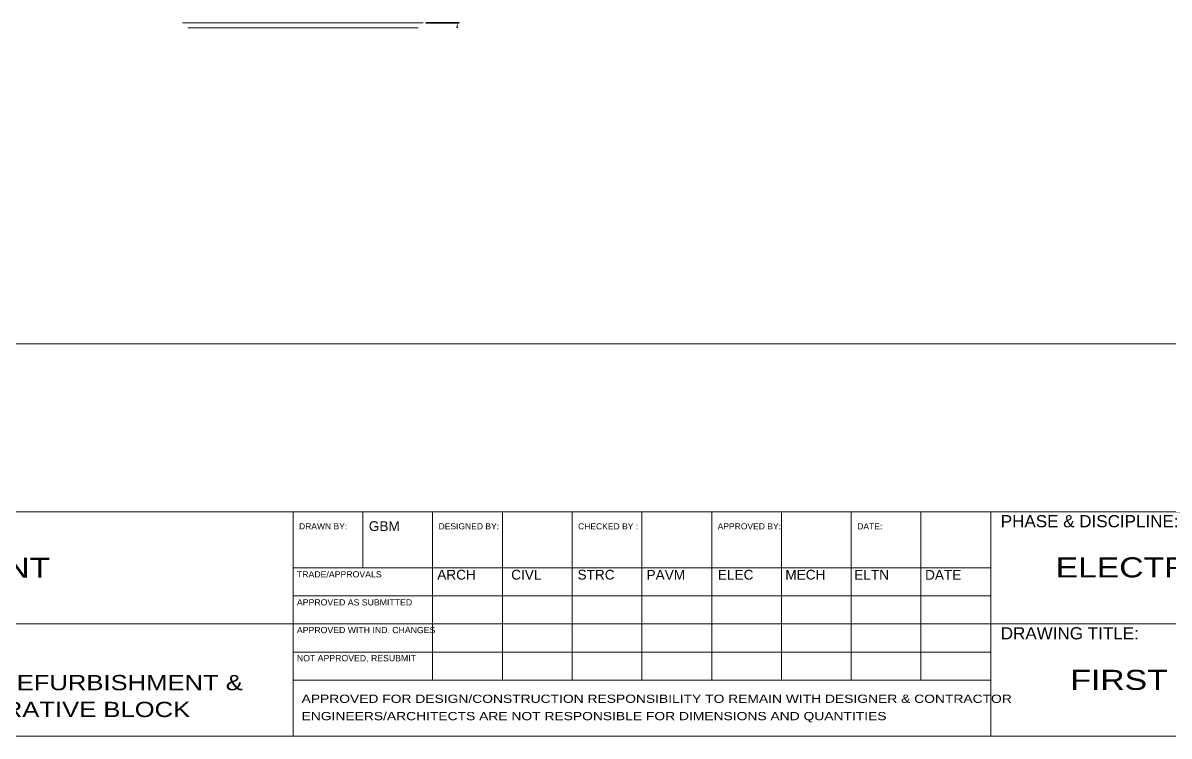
# Model space of a CAD drawing. Extents: x -178977 to 231842, y -29287 to 19916.
# Drawn here: x 10187 to 33048, y -29287 to -15060 of the extents above; entities that cross this region are included whole.
import ezdxf

# ---------------------------------------------------------------- set-up
doc = ezdxf.new("R2010")
doc.units = 0
doc.header["$LTSCALE"] = 0.25
doc.linetypes.add('DASHDOT', pattern=[25.4, 12.7, -6.35, 0, -6.35])
for name, color, linetype, lineweight in [('01-First Floor-FUR$0$Aluminum', 251, 'Continuous', 5), ('01-First Floor-FUR$0$Frame', 252, 'Continuous', 9), ('E-LITE-CLNG-CNDT', 6, 'DASHDOT', 35)]:
    doc.layers.add(name, color=color, linetype=linetype, lineweight=lineweight)
doc.styles.add('01-First Floor-FUR$0$MARI3', font='arial.ttf', dxfattribs={"width": 1.2})
doc.styles.add('01-First Floor-FUR$0$TTLB-A0-JeddahDP$0$Standard', font='txt_____.ttf')
doc.styles.add('01-First Floor-FUR$0$TTLB-A0-JeddahDP$0$swis721', font='swiss.ttf')

# ---------------------------------------------------------------- blocks, each defined once
blk = doc.blocks.new('01-First Floor-FUR')
at = {"linetype": 'Continuous'}
blk.add_line((18223, -15060), (18890, -15060), dxfattribs=at)
blk.add_solid([(18833, -15160), (18866, -15160), (18850, -15060)])
at = {"layer": '01-First Floor-FUR$0$Aluminum'}
for p, q in [((18173, -15060), (13373, -15060)), ((18073, -15160), (13473, -15160))]:
    blk.add_line(p, q, dxfattribs=at)
at = {"layer": '01-First Floor-FUR$0$Frame'}
for p, q in [((57327, -21462, 0), (-12260, -21462, 0)), ((57327, -24815, 0), (-12260, -24815, 0)), ((15575, -24815, 0), (15575, -29287, 0)), ((16967, -24815, 0), (16967, -25933, 0)), ((18358, -24815, 0), (18358, -28169, 0)), ((19750, -24815, 0), (19750, -28169, 0)), ((21142, -24815, 0), (21142, -28169, 0)), ((22533, -24815, 0), (22533, -28169, 0)), ((23925, -24815, 0), (23925, -28169, 0)), ((25317, -24815, 0), (25317, -28169, 0)), ((26708, -24815, 0), (26708, -28169, 0)), ((28100, -24815, 0), (28100, -28169, 0)), ((29493, -24815, 0), (29493, -29287, 0)), ((29493, -25933, 0), (15575, -25933, 0)), ((29493, -26492, 0), (15575, -26492, 0)), ((15575, -27051, 0), (1658, -27051, 0)), ((29493, -27051, 0), (15575, -27051, 0)), ((57327, -27051, 0), (29493, -27051, 0)), ((29493, -27610, 0), (15575, -27610, 0)), ((29493, -28169, 0), (15575, -28169, 0)), ((-12260, -29287, 0), (57327, -29287, 0))]:
    blk.add_line(p, q, dxfattribs=at)
at = {"layer": '01-First Floor-FUR$0$Frame', "width": 1.2}
for s, height, style, p in [('EDO STATE GOVERNMENT', 400.79, '01-First Floor-FUR$0$MARI3', (1922, -26130, 0)), ('ELECTRICAL ', 400.79, '01-First Floor-FUR$0$MARI3', (30785, -26122, 1)), ('STELLA OBASANJO HOSPITAL  REFURBISHMENT &', 304.6, '01-First Floor-FUR$0$MARI3', (1920, -28373, 0)), ('FIRST FLOOR LAYOUT', 400.79, '01-First Floor-FUR$0$MARI3', (31080, -28366, 0)), ('APPROVED FOR DESIGN/CONSTRUCTION RESPONSIBILITY TO REMAIN WITH DESIGNER & CONTRACTOR', 164.62, '01-First Floor-FUR$0$TTLB-A0-JeddahDP$0$swis721', (15745, -28625, 0)), ('ADDITION OF O.P.D & ADMINISTRATIVE BLOCK', 304.6, '01-First Floor-FUR$0$MARI3', (1920, -28908, 0)), ('ENGINEERS/ARCHITECTS ARE NOT RESPONSIBLE FOR DIMENSIONS AND QUANTITIES', 164.62, '01-First Floor-FUR$0$TTLB-A0-JeddahDP$0$swis721', (15745, -28971, 0))]:
    blk.add_text(s, height=height, dxfattribs=dict(at, style=style)).set_placement(p)
at = {"layer": '01-First Floor-FUR$0$Frame'}
for s, insert, char_height, width, attachment_point, style in [('PHASE & DISCIPLINE:', (29691, -24879, 0), 243.01, 5832.34, 1, '01-First Floor-FUR$0$TTLB-A0-JeddahDP$0$swis721'), ('{\\fArial|b0|i0|c0|p34;DRAWN BY:}', (15694, -25102, 0), 121.51, 1600.19, 4, '01-First Floor-FUR$0$TTLB-A0-JeddahDP$0$Standard'), ('{\\fArial|b0|i0|c0|p34;DESIGNED BY:}', (18477, -25103, 0), 121.51, 2567.61, 4, '01-First Floor-FUR$0$TTLB-A0-JeddahDP$0$Standard'), ('{\\fArial|b0|i0|c0|p34;CHECKED BY :}', (21260, -25104, 0), 121.51, 1721.91, 4, '01-First Floor-FUR$0$TTLB-A0-JeddahDP$0$Standard'), ('{\\fArial|b0|i0|c0|p34;APPROVED BY:}', (24044, -25104, 0), 121.51, 1484.97, 4, '01-First Floor-FUR$0$TTLB-A0-JeddahDP$0$Standard'), ('{\\fArial|b0|i0|c0|p34;DATE:}', (26829, -25103, 0), 121.51, 1849.49, 4, '01-First Floor-FUR$0$TTLB-A0-JeddahDP$0$Standard'), ('DRAWING TITLE:', (29691, -27115, 0), 243.01, 5832.34, 1, '01-First Floor-FUR$0$TTLB-A0-JeddahDP$0$swis721')]:
    blk.add_mtext(s, dxfattribs=dict(at, insert=insert, char_height=char_height, width=width, attachment_point=attachment_point, style=style))
at = {"layer": '01-First Floor-FUR$0$Frame', "style": '01-First Floor-FUR$0$TTLB-A0-JeddahDP$0$swis721'}
for s, insert, char_height, attachment_point in [('GBM', (17395, -25199, 0), 194.4, 8), ('TRADE/APPROVALS', (15652, -26124, 0), 124.42, 7), ('ARCH', (18836, -26168, 0), 194.4, 8), ('CIVL', (20228, -26168, 0), 194.4, 8), ('STRC', (21619, -26168, 0), 194.4, 8), ('PAVM', (23011, -26168, 0), 194.4, 8), ('ELEC', (24403, -26168, 0), 194.4, 8), ('MECH', (25794, -26168, 0), 194.4, 8), ('ELTN', (27116, -26168, 0), 194.4, 8), ('DATE', (28543, -26168, 0), 194.4, 8), ('APPROVED AS SUBMITTED', (15652, -26683, 0), 124.42, 7), ('APPROVED WITH IND. CHANGES', (15652, -27236, 0), 124.42, 7), ('NOT APPROVED, RESUBMIT', (15652, -27818, 0), 124.42, 7)]:
    blk.add_mtext(s, dxfattribs=dict(at, insert=insert, char_height=char_height, attachment_point=attachment_point))

msp = doc.modelspace()

# ---------------------------------------------------------------- block references
at = {"layer": 'E-LITE-CLNG-CNDT'}
msp.add_blockref('01-First Floor-FUR', (0, 0), dxfattribs=at)

doc.saveas('drawing.dxf')
